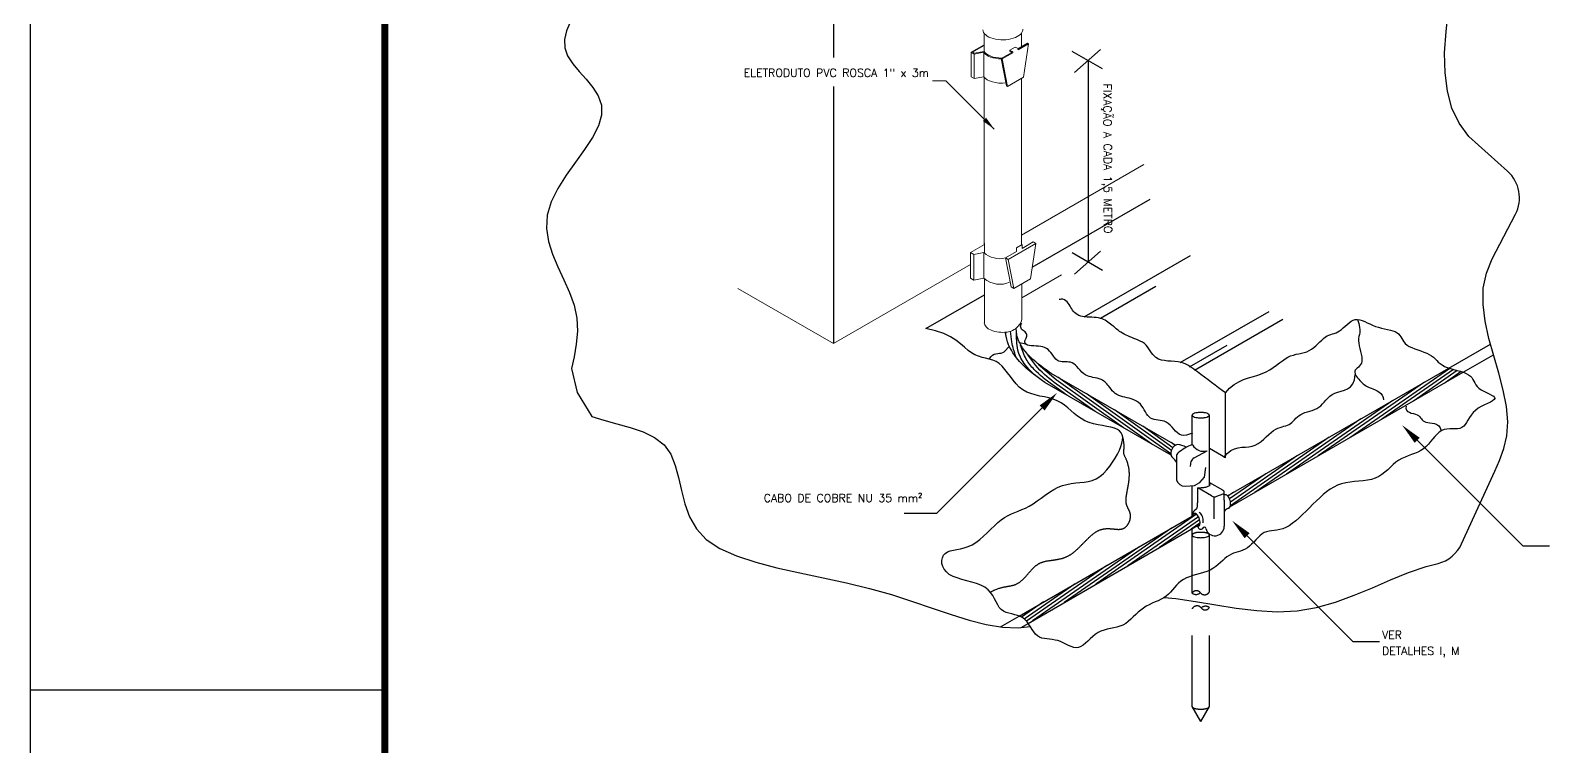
# Model space of a CAD drawing. Header units: millimetres. Extents: x 4236 to 4463, y 1839 to 1973.
# Drawn here: x 4326.73 to 4348.16, y 1867.25 to 1877.32 of the extents above; entities that cross this region are included whole.
import ezdxf
from ezdxf.enums import TextEntityAlignment as Align

# ---------------------------------------------------------------- set-up
doc = ezdxf.new("R2010")
doc.units = ezdxf.units.MM
doc.linetypes.add('DASHED2', pattern=[9.525, 6.35, -3.175])
doc.linetypes.add('DASHEDX2', pattern=[1.5, 1, -0.5])
doc.layers.get('0').update_dxf_attribs({"lineweight": 25})
for name, color, linetype in [('C01', 1, 'Continuous'), ('C02', 42, 'Continuous'), ('C03', 7, 'Continuous')]:
    doc.layers.add(name, color=color, linetype=linetype)
doc.styles.add('80CL', font='romans.shx', dxfattribs={"height": 2})

msp = doc.modelspace()

# ---------------------------------------------------------------- linework, layer by layer
for p, q in [((4326.731, 1838.676), (4326.731, 1897.427)), ((4326.731, 1868.051), (4331.71, 1868.051))]:
    msp.add_line(p, q)
at = {"const_width": 0.0996}
msp.add_lwpolyline([(4331.71, 1840.07), (4331.71, 1896.033), (4408.983, 1896.033), (4408.983, 1840.07)], close=True, dxfattribs=at)
at = {"layer": 'C01'}
for p, q in [((4341.796, 1876.784), (4341.372, 1877.028)), ((4341.769, 1877.054), (4341.402, 1876.731)), ((4341.594, 1876.9), (4341.594, 1874.067)), ((4341.796, 1873.95), (4341.372, 1874.195)), ((4341.769, 1874.221), (4341.402, 1873.897)), ((4341.54, 1873.296), (4343.036, 1874.16)), ((4341.768, 1873.276), (4342.547, 1873.726)), ((4342.891, 1872.652), (4344.138, 1873.372)), ((4343.092, 1872.548), (4344.331, 1873.263)), ((4343.022, 1872.593), (4343.551, 1872.899)), ((4341.144, 1872.411), (4340.894, 1872.626)), ((4342.094, 1871.736), (4341.144, 1872.411)), ((4342.491, 1871.507), (4341.169, 1872.446)), ((4346.677, 1872.572), (4345.275, 1871.597)), ((4346.73, 1872.556), (4345.721, 1871.855)), ((4346.784, 1872.541), (4346.167, 1872.112)), ((4346.838, 1872.526), (4346.613, 1872.37)), ((4341.298, 1872.195), (4341.094, 1872.34)), ((4341.696, 1871.966), (4341.119, 1872.375)), ((4342.758, 1871.37), (4341.567, 1872.216)), ((4346.323, 1872.378), (4344.829, 1871.34)), ((4342.766, 1871.417), (4341.964, 1871.987)), ((4345.877, 1872.121), (4344.382, 1871.082)), ((4346.201, 1872.136), (4346.167, 1872.112)), ((4342.786, 1871.456), (4342.362, 1871.757)), ((4345.43, 1871.863), (4343.936, 1870.824)), ((4344.984, 1871.605), (4343.594, 1870.639)), ((4342.817, 1871.487), (4342.76, 1871.527)), ((4344.538, 1871.348), (4343.595, 1870.692)), ((4344.092, 1871.09), (4343.582, 1870.736)), ((4343.645, 1870.832), (4343.56, 1870.773)), ((4343.12, 1870.52), (4341.705, 1869.536)), ((4343.147, 1870.486), (4342.151, 1869.794)), ((4342.766, 1870.326), (4341.259, 1869.278)), ((4343.162, 1870.444), (4342.597, 1870.051)), ((4343.167, 1870.395), (4343.044, 1870.309)), ((4342.307, 1870.059), (4340.812, 1869.021)), ((4341.86, 1869.802), (4340.728, 1869.015)), ((4341.414, 1869.544), (4340.698, 1869.046)), ((4340.968, 1869.287), (4340.66, 1869.073))]:
    msp.add_line(p, q, dxfattribs=at)
at = {"layer": 'C01', "linetype": 'DASHED2'}
for p, q in [((4346.666, 1872.576), (4347.25, 1872.913)), ((4346.867, 1872.516), (4347.291, 1872.761)), ((4340.364, 1868.938), (4340.625, 1869.089)), ((4340.652, 1868.928), (4340.752, 1868.986))]:
    msp.add_line(p, q, dxfattribs=at)
at = {"layer": 'C01', "linetype": 'DASHEDX2'}
for p, q in [((4343.057, 1869.412), (4343.057, 1870.228)), ((4343.3, 1869.431), (4343.3, 1870.228)), ((4343.057, 1867.817), (4343.057, 1869.19)), ((4343.3, 1867.817), (4343.3, 1869.209)), ((4343.178, 1867.607), (4343.057, 1867.817)), ((4343.178, 1867.607), (4343.3, 1867.817))]:
    msp.add_line(p, q, dxfattribs=at)
at = {"layer": 'C01'}
msp.add_lwpolyline([(4342.666, 1869.351), (4342.83, 1869.335), (4343.106, 1869.294), (4343.389, 1869.246), (4343.676, 1869.2), (4343.965, 1869.165), (4344.251, 1869.15), (4344.532, 1869.163), (4344.806, 1869.21), (4345.073, 1869.286), (4345.334, 1869.381), (4345.59, 1869.487), (4345.844, 1869.596), (4346.096, 1869.699), (4346.348, 1869.786), (4346.513, 1869.828, 0.227235), (4346.845, 1870.105), (4347.311, 1871.124), (4347.378, 1871.277), (4347.438, 1871.443), (4347.481, 1871.624), (4347.495, 1871.822), (4347.476, 1872.036), (4347.43, 1872.264), (4347.366, 1872.502), (4347.295, 1872.746), (4347.228, 1872.992), (4347.175, 1873.235), (4347.145, 1873.471), (4347.149, 1873.697), (4347.194, 1873.91), (4347.272, 1874.111), (4347.6, 1874.739, 0.342423), (4347.49, 1875.343), (4346.948, 1875.83), (4346.809, 1876.018), (4346.709, 1876.231), (4346.644, 1876.468), (4346.611, 1876.727), (4346.606, 1877.008), (4346.626, 1877.309), (4346.66, 1877.626)], format="xyb", dxfattribs=at)
for points in [[(4334.318, 1877.45), (4334.266, 1877.318), (4334.236, 1877.194), (4334.239, 1877.077), (4334.28, 1876.965), (4334.353, 1876.856), (4334.444, 1876.747), (4334.541, 1876.637), (4334.633, 1876.523), (4334.708, 1876.402), (4334.754, 1876.273), (4334.758, 1876.134), (4334.714, 1875.982), (4334.629, 1875.819), (4334.516, 1875.648), (4334.39, 1875.469), (4334.261, 1875.286), (4334.143, 1875.099), (4334.05, 1874.911), (4333.994, 1874.724), (4333.983, 1874.539), (4334.012, 1874.357), (4334.069, 1874.176), (4334.144, 1873.997), (4334.227, 1873.817), (4334.306, 1873.638), (4334.37, 1873.458), (4334.41, 1873.276), (4334.418, 1873.094), (4334.402, 1872.912), (4334.371, 1872.736), (4334.336, 1872.568)], [(4334.336, 1872.568), (4334.415, 1872.23), (4334.621, 1871.895), (4334.789, 1871.843), (4334.973, 1871.794), (4335.161, 1871.742), (4335.341, 1871.679), (4335.503, 1871.6), (4335.635, 1871.496), (4335.729, 1871.364), (4335.793, 1871.208), (4335.839, 1871.035), (4335.88, 1870.852), (4335.928, 1870.667), (4335.993, 1870.486), (4336.089, 1870.317), (4336.228, 1870.167), (4336.417, 1870.04), (4336.652, 1869.934), (4336.923, 1869.845), (4337.222, 1869.767), (4337.541, 1869.696), (4337.87, 1869.627), (4338.2, 1869.556), (4338.523, 1869.478), (4338.832, 1869.39), (4339.125, 1869.295), (4339.404, 1869.2), (4339.67, 1869.111), (4339.923, 1869.033), (4340.163, 1868.972), (4340.393, 1868.933), (4340.613, 1868.924), (4340.782, 1868.942)]]:
    msp.add_lwpolyline(points, dxfattribs=at)
at = {"layer": 'C01', "linetype": 'DASHEDX2'}
for points in [[(4343.057, 1870.228, -0.236645), (4343.063, 1870.24, -0.085557), (4343.092, 1870.255, -0.043156), (4343.129, 1870.263, -0.031861), (4343.178, 1870.266, -0.031861), (4343.228, 1870.263, -0.043156), (4343.264, 1870.255, -0.085557), (4343.294, 1870.24, -0.236645), (4343.3, 1870.228)], [(4343.057, 1867.817, 0.236645), (4343.063, 1867.806, 0.085557), (4343.092, 1867.791, 0.043156), (4343.129, 1867.783, 0.031861), (4343.178, 1867.78, 0.031861), (4343.228, 1867.783, 0.043156), (4343.264, 1867.791, 0.085557), (4343.294, 1867.806, 0.236645), (4343.3, 1867.817, 0.236645)]]:
    msp.add_lwpolyline(points, format="xyb", dxfattribs=at)
for centre, radius, start, end in [((4343.117, 1869.376), 0.0697, 37.1382, 149.2376), ((4343.111, 1869.482), 0.0889, 232.6344, 313.7414), ((4343.232, 1869.463), 0.0751, 217.1382, 334.3722), ((4343.125, 1869.157), 0.0751, 37.1382, 154.3722), ((4343.246, 1869.138), 0.0889, 52.6344, 133.7414), ((4343.24, 1869.245), 0.0697, 217.1382, 329.2376)]:
    msp.add_arc(centre, radius, start, end, dxfattribs=at)
at = {"layer": 'C01'}
msp.add_open_spline([(4340.44, 1873.045), (4340.44, 1873.057), (4340.44, 1873.068), (4340.44, 1873.08)], degree=3, dxfattribs=at)
msp.add_open_spline([(4340.579, 1872.734), (4340.557, 1872.804), (4340.521, 1872.921), (4340.508, 1873.044), (4340.506, 1873.093)], degree=3, knots=[0, 0, 0, 0, 0.145363, 0.2448986, 0.2448986, 0.2448986, 0.2448986], dxfattribs=at)
for points in [[(4340.854, 1872.471), (4340.733, 1872.594), (4340.617, 1872.796), (4340.589, 1873.061)], [(4341.094, 1872.34), (4340.836, 1872.556), (4340.726, 1872.702), (4340.645, 1872.899)], [(4341.119, 1872.375), (4340.859, 1872.611), (4340.75, 1872.764)]]:
    msp.add_spline(points, degree=3, dxfattribs=at)
at = {"layer": 'C02', "lineweight": 0}
for p, q in [((4340.133, 1877.283), (4340.133, 1877.027)), ((4340.661, 1877.289), (4340.661, 1877.095)), ((4340.133, 1876.664), (4340.133, 1874.311)), ((4340.661, 1876.651), (4340.661, 1874.309)), ((4340.137, 1874.331), (4340.137, 1874.194)), ((4340.137, 1873.834), (4340.137, 1873.212)), ((4340.664, 1873.762), (4340.664, 1873.287))]:
    msp.add_line(p, q, dxfattribs=at)
at = {"layer": 'C02', "lineweight": 0, "ltscale": 1.6}
for p, q in [((4339.595, 1876.615), (4339.408, 1876.615)), ((4340.275, 1875.936), (4339.595, 1876.615))]:
    msp.add_line(p, q, dxfattribs=at)
at = {"layer": 'C02'}
for p, q in [((4340.81, 1873.995), (4342.466, 1874.952)), ((4339.312, 1873.131), (4340.137, 1873.607)), ((4340.717, 1872.914), (4340.634, 1872.931)), ((4342.823, 1871.491), (4341.074, 1872.501)), ((4343.554, 1870.78), (4346.666, 1872.576)), ((4343.588, 1870.623), (4346.867, 1872.516)), ((4342.761, 1871.351), (4340.988, 1872.374)), ((4343.526, 1871.314), (4343.526, 1872.226)), ((4339.463, 1870.53), (4340.948, 1872.015)), ((4343.057, 1871.497), (4343.057, 1871.913)), ((4343.3, 1870.925), (4343.3, 1871.913)), ((4347.705, 1870.076), (4346.22, 1871.56)), ((4342.836, 1871.329), (4342.836, 1871)), ((4343.085, 1871.315), (4343.269, 1871.412)), ((4343.526, 1871.314), (4343.3, 1871.445)), ((4343.036, 1871.194), (4343.044, 1871.266)), ((4343.057, 1870.493), (4343.057, 1870.923)), ((4343.133, 1870.892), (4343.133, 1870.679)), ((4343.328, 1870.78), (4343.136, 1870.892)), ((4343.486, 1870.857), (4343.305, 1870.961)), ((4343.364, 1870.767), (4343.364, 1870.458)), ((4343.406, 1870.774), (4343.495, 1870.807)), ((4343.508, 1870.718), (4343.508, 1870.825)), ((4343.508, 1870.718), (4343.508, 1870.351)), ((4339.463, 1870.53), (4339.012, 1870.53)), ((4340.625, 1869.089), (4343.113, 1870.525)), ((4340.752, 1868.986), (4343.165, 1870.379)), ((4343.057, 1870.228), (4343.057, 1870.317)), ((4345.315, 1868.733), (4343.83, 1870.217)), ((4347.705, 1870.076), (4348.08, 1870.076)), ((4345.315, 1868.733), (4345.69, 1868.733))]:
    msp.add_line(p, q, dxfattribs=at)
for points in [[(4343.526, 1872.226), (4343.584, 1872.293), (4343.647, 1872.344), (4343.713, 1872.384), (4343.781, 1872.414), (4343.849, 1872.438), (4343.917, 1872.458), (4343.982, 1872.477), (4344.043, 1872.499), (4344.099, 1872.524), (4344.151, 1872.553), (4344.198, 1872.585), (4344.243, 1872.617), (4344.285, 1872.649), (4344.325, 1872.679), (4344.364, 1872.706), (4344.403, 1872.728), (4344.441, 1872.746), (4344.48, 1872.759), (4344.519, 1872.769), (4344.558, 1872.777), (4344.595, 1872.785), (4344.632, 1872.794), (4344.668, 1872.806), (4344.702, 1872.821), (4344.734, 1872.84), (4344.765, 1872.864), (4344.795, 1872.89), (4344.824, 1872.917), (4344.851, 1872.944), (4344.878, 1872.97), (4344.904, 1872.993), (4344.93, 1873.013), (4344.955, 1873.028), (4344.98, 1873.039), (4345.005, 1873.048), (4345.029, 1873.056), (4345.054, 1873.063), (4345.079, 1873.072), (4345.104, 1873.083), (4345.129, 1873.098), (4345.155, 1873.118), (4345.181, 1873.141), (4345.207, 1873.166), (4345.234, 1873.19), (4345.262, 1873.214), (4345.29, 1873.234), (4345.32, 1873.249), (4345.35, 1873.258), (4345.381, 1873.26), (4345.414, 1873.255), (4345.447, 1873.245), (4345.482, 1873.23), (4345.518, 1873.214), (4345.555, 1873.196), (4345.594, 1873.178), (4345.635, 1873.162), (4345.677, 1873.149), (4345.72, 1873.138), (4345.762, 1873.128), (4345.804, 1873.119), (4345.843, 1873.11), (4345.879, 1873.1), (4345.911, 1873.088), (4345.938, 1873.073), (4345.959, 1873.056), (4345.976, 1873.036), (4345.99, 1873.014), (4346.003, 1872.99), (4346.017, 1872.966), (4346.032, 1872.943), (4346.052, 1872.92), (4346.077, 1872.899), (4346.108, 1872.88), (4346.145, 1872.863), (4346.185, 1872.847), (4346.228, 1872.832), (4346.271, 1872.817), (4346.314, 1872.801), (4346.354, 1872.785), (4346.39, 1872.767), (4346.421, 1872.748), (4346.447, 1872.727), (4346.471, 1872.705), (4346.494, 1872.682), (4346.517, 1872.66), (4346.542, 1872.639), (4346.571, 1872.619), (4346.604, 1872.6), (4346.643, 1872.584), (4346.686, 1872.569), (4346.732, 1872.556), (4346.78, 1872.543), (4346.826, 1872.53), (4346.87, 1872.516), (4346.909, 1872.5), (4346.942, 1872.483), (4346.968, 1872.463), (4346.987, 1872.441), (4347.003, 1872.417), (4347.016, 1872.392), (4347.03, 1872.367), (4347.045, 1872.342), (4347.064, 1872.318), (4347.088, 1872.294), (4347.119, 1872.272), (4347.156, 1872.252), (4347.194, 1872.233), (4347.231, 1872.214), (4347.264, 1872.197), (4347.291, 1872.181), (4347.308, 1872.164), (4347.312, 1872.148), (4347.303, 1872.132), (4347.28, 1872.116), (4347.248, 1872.098), (4347.209, 1872.079), (4347.165, 1872.059), (4347.121, 1872.036), (4347.077, 1872.01), (4347.038, 1871.981), (4347.005, 1871.949), (4346.978, 1871.914), (4346.955, 1871.879), (4346.934, 1871.844), (4346.915, 1871.811), (4346.895, 1871.782), (4346.874, 1871.757), (4346.849, 1871.739), (4346.821, 1871.728), (4346.788, 1871.722), (4346.752, 1871.72), (4346.715, 1871.72), (4346.677, 1871.72), (4346.638, 1871.717), (4346.6, 1871.71), (4346.564, 1871.696), (4346.531, 1871.675), (4346.499, 1871.647), (4346.469, 1871.615), (4346.439, 1871.579), (4346.409, 1871.542), (4346.377, 1871.505), (4346.344, 1871.471), (4346.308, 1871.44), (4346.269, 1871.415), (4346.228, 1871.394), (4346.184, 1871.375), (4346.139, 1871.359), (4346.094, 1871.342), (4346.049, 1871.324), (4346.005, 1871.304), (4345.963, 1871.28), (4345.922, 1871.251), (4345.883, 1871.218), (4345.845, 1871.183), (4345.806, 1871.147), (4345.767, 1871.112), (4345.725, 1871.079), (4345.68, 1871.051), (4345.631, 1871.027), (4345.578, 1871.01), (4345.522, 1870.999), (4345.462, 1870.991), (4345.401, 1870.985), (4345.339, 1870.98), (4345.277, 1870.973), (4345.216, 1870.963), (4345.158, 1870.949), (4345.102, 1870.929), (4345.048, 1870.902), (4344.997, 1870.871), (4344.947, 1870.836), (4344.899, 1870.796), (4344.851, 1870.753), (4344.803, 1870.708), (4344.755, 1870.661), (4344.707, 1870.612), (4344.658, 1870.564), (4344.609, 1870.516), (4344.561, 1870.47), (4344.513, 1870.428), (4344.465, 1870.391), (4344.419, 1870.359), (4344.374, 1870.333), (4344.331, 1870.316), (4344.289, 1870.304), (4344.249, 1870.297), (4344.211, 1870.292), (4344.174, 1870.288), (4344.138, 1870.283), (4344.104, 1870.275), (4344.071, 1870.262), (4344.04, 1870.243), (4344.01, 1870.219), (4343.98, 1870.191), (4343.951, 1870.161), (4343.922, 1870.13), (4343.893, 1870.1), (4343.863, 1870.072), (4343.833, 1870.049), (4343.802, 1870.03), (4343.77, 1870.015), (4343.737, 1870.003), (4343.705, 1869.993), (4343.672, 1869.983), (4343.639, 1869.972), (4343.608, 1869.958), (4343.576, 1869.942), (4343.546, 1869.921), (4343.516, 1869.897), (4343.486, 1869.87), (4343.455, 1869.841), (4343.422, 1869.813), (4343.388, 1869.785), (4343.35, 1869.759), (4343.309, 1869.736), (4343.265, 1869.716), (4343.217, 1869.699), (4343.168, 1869.685), (4343.118, 1869.671), (4343.069, 1869.657), (4343.021, 1869.642), (4342.976, 1869.625), (4342.935, 1869.604), (4342.899, 1869.579), (4342.866, 1869.551), (4342.837, 1869.521), (4342.809, 1869.489), (4342.782, 1869.457), (4342.754, 1869.426), (4342.725, 1869.396), (4342.693, 1869.369), (4342.658, 1869.345), (4342.62, 1869.324), (4342.58, 1869.305), (4342.538, 1869.287), (4342.496, 1869.268), (4342.454, 1869.248), (4342.412, 1869.227), (4342.373, 1869.202), (4342.335, 1869.173), (4342.299, 1869.142), (4342.264, 1869.109), (4342.23, 1869.076), (4342.195, 1869.043), (4342.16, 1869.013), (4342.123, 1868.986), (4342.084, 1868.963), (4342.043, 1868.946), (4341.999, 1868.933), (4341.955, 1868.922), (4341.91, 1868.913), (4341.864, 1868.903), (4341.82, 1868.891), (4341.776, 1868.876), (4341.735, 1868.857), (4341.696, 1868.831), (4341.66, 1868.801), (4341.625, 1868.769), (4341.591, 1868.737), (4341.559, 1868.707), (4341.526, 1868.68), (4341.494, 1868.659), (4341.461, 1868.647), (4341.427, 1868.643), (4341.392, 1868.648), (4341.356, 1868.659), (4341.32, 1868.675), (4341.283, 1868.693), (4341.245, 1868.711), (4341.207, 1868.729), (4341.169, 1868.743), (4341.13, 1868.752), (4341.091, 1868.759), (4341.053, 1868.763), (4341.016, 1868.767), (4340.98, 1868.772), (4340.945, 1868.78), (4340.913, 1868.792), (4340.884, 1868.81), (4340.857, 1868.835), (4340.833, 1868.865), (4340.809, 1868.899), (4340.786, 1868.935), (4340.762, 1868.971), (4340.737, 1869.006), (4340.709, 1869.037), (4340.677, 1869.063), (4340.642, 1869.082), (4340.603, 1869.097), (4340.563, 1869.108), (4340.522, 1869.118), (4340.481, 1869.128), (4340.442, 1869.141), (4340.406, 1869.157), (4340.375, 1869.18), (4340.347, 1869.211), (4340.324, 1869.247), (4340.302, 1869.288), (4340.279, 1869.332), (4340.254, 1869.376), (4340.224, 1869.419), (4340.188, 1869.459), (4340.143, 1869.494), (4340.089, 1869.523), (4340.027, 1869.546), (4339.96, 1869.567), (4339.891, 1869.586), (4339.822, 1869.604), (4339.756, 1869.624), (4339.696, 1869.647), (4339.644, 1869.675), (4339.603, 1869.709), (4339.572, 1869.747), (4339.552, 1869.788), (4339.541, 1869.829), (4339.54, 1869.87), (4339.547, 1869.909), (4339.563, 1869.943), (4339.587, 1869.97), (4339.619, 1869.991), (4339.657, 1870.005), (4339.701, 1870.016), (4339.749, 1870.026), (4339.801, 1870.036), (4339.855, 1870.048), (4339.91, 1870.066), (4339.965, 1870.091), (4340.019, 1870.125), (4340.073, 1870.166), (4340.125, 1870.212), (4340.176, 1870.261), (4340.227, 1870.311), (4340.277, 1870.359), (4340.326, 1870.404), (4340.375, 1870.444), (4340.422, 1870.476), (4340.47, 1870.503), (4340.517, 1870.525), (4340.565, 1870.545), (4340.614, 1870.564), (4340.663, 1870.585), (4340.714, 1870.608), (4340.766, 1870.636), (4340.821, 1870.669), (4340.877, 1870.707), (4340.934, 1870.748), (4340.993, 1870.789), (4341.053, 1870.829), (4341.114, 1870.867), (4341.175, 1870.899), (4341.236, 1870.924), (4341.298, 1870.941), (4341.359, 1870.953), (4341.42, 1870.96), (4341.479, 1870.965), (4341.538, 1870.972), (4341.596, 1870.982), (4341.652, 1870.997), (4341.707, 1871.02), (4341.759, 1871.053), (4341.809, 1871.095), (4341.856, 1871.143), (4341.9, 1871.196), (4341.94, 1871.252), (4341.976, 1871.31), (4342.008, 1871.367), (4342.034, 1871.422), (4342.055, 1871.474), (4342.071, 1871.521), (4342.08, 1871.564), (4342.081, 1871.603), (4342.075, 1871.637), (4342.061, 1871.667), (4342.038, 1871.693), (4342.006, 1871.714), (4341.964, 1871.731), (4341.913, 1871.744), (4341.857, 1871.755), (4341.796, 1871.767), (4341.734, 1871.779), (4341.67, 1871.793), (4341.608, 1871.811), (4341.55, 1871.835), (4341.496, 1871.865), (4341.447, 1871.9), (4341.4, 1871.937), (4341.354, 1871.977), (4341.309, 1872.016), (4341.263, 1872.054), (4341.214, 1872.088), (4341.162, 1872.116), (4341.105, 1872.138), (4341.044, 1872.156), (4340.981, 1872.17), (4340.917, 1872.183), (4340.853, 1872.198), (4340.791, 1872.216), (4340.732, 1872.239), (4340.677, 1872.269), (4340.628, 1872.308), (4340.583, 1872.354), (4340.541, 1872.404), (4340.502, 1872.457), (4340.464, 1872.509), (4340.426, 1872.558), (4340.387, 1872.603), (4340.346, 1872.639), (4340.302, 1872.667), (4340.255, 1872.687), (4340.206, 1872.702), (4340.155, 1872.714), (4340.105, 1872.726), (4340.054, 1872.741), (4340.003, 1872.761), (4339.954, 1872.789), (4339.907, 1872.825), (4339.857, 1872.869), (4339.802, 1872.917), (4339.738, 1872.968), (4339.661, 1873.017), (4339.567, 1873.062), (4339.452, 1873.101), (4339.312, 1873.131)], [(4345.381, 1873.26), (4345.4, 1873.201), (4345.41, 1873.152), (4345.414, 1873.112), (4345.412, 1873.077), (4345.407, 1873.047), (4345.401, 1873.018), (4345.396, 1872.99), (4345.395, 1872.96), (4345.398, 1872.926), (4345.404, 1872.889), (4345.413, 1872.851), (4345.423, 1872.811), (4345.433, 1872.773), (4345.44, 1872.736), (4345.444, 1872.702), (4345.443, 1872.671), (4345.436, 1872.646), (4345.424, 1872.624), (4345.409, 1872.606), (4345.393, 1872.59), (4345.376, 1872.575), (4345.361, 1872.562), (4345.35, 1872.548), (4345.343, 1872.533), (4345.342, 1872.516), (4345.346, 1872.497), (4345.355, 1872.478), (4345.367, 1872.458), (4345.382, 1872.438), (4345.398, 1872.418), (4345.415, 1872.4), (4345.432, 1872.383), (4345.447, 1872.368), (4345.462, 1872.355), (4345.477, 1872.343), (4345.492, 1872.332), (4345.508, 1872.322), (4345.527, 1872.312), (4345.547, 1872.302), (4345.571, 1872.292), (4345.598, 1872.282), (4345.627, 1872.27), (4345.656, 1872.256), (4345.683, 1872.24), (4345.708, 1872.219), (4345.728, 1872.194), (4345.741, 1872.164), (4345.745, 1872.127)], [(4340.206, 1872.702), (4340.226, 1872.734), (4340.249, 1872.756), (4340.274, 1872.769), (4340.299, 1872.777), (4340.325, 1872.782), (4340.351, 1872.784), (4340.375, 1872.787), (4340.397, 1872.793), (4340.417, 1872.803), (4340.488, 1872.882)], [(4343.502, 1871.316), (4343.551, 1871.376), (4343.601, 1871.417), (4343.652, 1871.442), (4343.704, 1871.456), (4343.755, 1871.462), (4343.805, 1871.464), (4343.854, 1871.467), (4343.9, 1871.476), (4343.945, 1871.492), (4343.986, 1871.515), (4344.026, 1871.544), (4344.063, 1871.575), (4344.099, 1871.608), (4344.134, 1871.641), (4344.167, 1871.671), (4344.2, 1871.696), (4344.231, 1871.716), (4344.262, 1871.731), (4344.292, 1871.741), (4344.321, 1871.75), (4344.348, 1871.757), (4344.374, 1871.763), (4344.398, 1871.771), (4344.42, 1871.782), (4344.441, 1871.795), (4344.46, 1871.812), (4344.479, 1871.83), (4344.497, 1871.85), (4344.516, 1871.87), (4344.537, 1871.89), (4344.559, 1871.908), (4344.584, 1871.924), (4344.613, 1871.937), (4344.643, 1871.949), (4344.676, 1871.959), (4344.709, 1871.969), (4344.743, 1871.979), (4344.776, 1871.991), (4344.808, 1872.006), (4344.837, 1872.024), (4344.864, 1872.046), (4344.889, 1872.071), (4344.913, 1872.098), (4344.937, 1872.126), (4344.963, 1872.153), (4344.992, 1872.179), (4345.024, 1872.202), (4345.062, 1872.221), (4345.104, 1872.236), (4345.15, 1872.249), (4345.197, 1872.264), (4345.242, 1872.284), (4345.282, 1872.312), (4345.314, 1872.353), (4345.337, 1872.41), (4345.348, 1872.486)], [(4346.064, 1872.042), (4346.061, 1872.01), (4346.069, 1871.985), (4346.086, 1871.967), (4346.11, 1871.954), (4346.137, 1871.944), (4346.166, 1871.936), (4346.194, 1871.928), (4346.219, 1871.919), (4346.239, 1871.907), (4346.254, 1871.893), (4346.267, 1871.878), (4346.279, 1871.863), (4346.291, 1871.848), (4346.304, 1871.834), (4346.321, 1871.823), (4346.342, 1871.815), (4346.369, 1871.81), (4346.399, 1871.807), (4346.432, 1871.803), (4346.464, 1871.796), (4346.495, 1871.784), (4346.522, 1871.765), (4346.543, 1871.735), (4346.557, 1871.692)], [(4340.22, 1869.423), (4340.238, 1869.433), (4340.254, 1869.443), (4340.27, 1869.451), (4340.284, 1869.457), (4340.297, 1869.463), (4340.31, 1869.468), (4340.322, 1869.473), (4340.333, 1869.476), (4340.343, 1869.48), (4340.353, 1869.483), (4340.363, 1869.486), (4340.372, 1869.488), (4340.38, 1869.49), (4340.389, 1869.492), (4340.397, 1869.494), (4340.405, 1869.496), (4340.413, 1869.498), (4340.421, 1869.499), (4340.429, 1869.501), (4340.437, 1869.502), (4340.444, 1869.503), (4340.452, 1869.505), (4340.46, 1869.506), (4340.467, 1869.507), (4340.475, 1869.508), (4340.482, 1869.51), (4340.489, 1869.511), (4340.496, 1869.512), (4340.504, 1869.514), (4340.511, 1869.515), (4340.518, 1869.517), (4340.524, 1869.518), (4340.531, 1869.52), (4340.538, 1869.522), (4340.545, 1869.523), (4340.551, 1869.525), (4340.558, 1869.527), (4340.564, 1869.53), (4340.57, 1869.532), (4340.577, 1869.534), (4340.583, 1869.537), (4340.589, 1869.54), (4340.595, 1869.543), (4340.601, 1869.546), (4340.607, 1869.549), (4340.612, 1869.552), (4340.618, 1869.556), (4340.624, 1869.559), (4340.629, 1869.563), (4340.635, 1869.567), (4340.64, 1869.571), (4340.645, 1869.575), (4340.651, 1869.579), (4340.656, 1869.583), (4340.661, 1869.588), (4340.666, 1869.592), (4340.671, 1869.597), (4340.676, 1869.602), (4340.681, 1869.606), (4340.686, 1869.611), (4340.691, 1869.616), (4340.696, 1869.621), (4340.701, 1869.626), (4340.706, 1869.631), (4340.71, 1869.636), (4340.715, 1869.642), (4340.72, 1869.647), (4340.724, 1869.652), (4340.729, 1869.657), (4340.734, 1869.663), (4340.738, 1869.668), (4340.743, 1869.673), (4340.748, 1869.679), (4340.752, 1869.684), (4340.757, 1869.69), (4340.761, 1869.695), (4340.766, 1869.7), (4340.771, 1869.706), (4340.775, 1869.711), (4340.78, 1869.716), (4340.784, 1869.721), (4340.789, 1869.727), (4340.794, 1869.732), (4340.798, 1869.737), (4340.803, 1869.742), (4340.808, 1869.747), (4340.812, 1869.752), (4340.817, 1869.757), (4340.822, 1869.762), (4340.827, 1869.767), (4340.832, 1869.771), (4340.837, 1869.776), (4340.841, 1869.781), (4340.846, 1869.785), (4340.851, 1869.789), (4340.856, 1869.794), (4340.862, 1869.798), (4340.867, 1869.802), (4340.872, 1869.806), (4340.877, 1869.809), (4340.882, 1869.813), (4340.888, 1869.816), (4340.893, 1869.82), (4340.899, 1869.823), (4340.904, 1869.826), (4340.91, 1869.829), (4340.916, 1869.832), (4340.921, 1869.835), (4340.927, 1869.837), (4340.933, 1869.84), (4340.939, 1869.842), (4340.945, 1869.844), (4340.951, 1869.846), (4340.957, 1869.848), (4340.963, 1869.85), (4340.969, 1869.852), (4340.975, 1869.854), (4340.982, 1869.856), (4340.988, 1869.857), (4340.994, 1869.859), (4341.001, 1869.86), (4341.007, 1869.861), (4341.014, 1869.863), (4341.02, 1869.864), (4341.027, 1869.865), (4341.033, 1869.866), (4341.04, 1869.867), (4341.047, 1869.868), (4341.054, 1869.869), (4341.06, 1869.87), (4341.067, 1869.871), (4341.074, 1869.872), (4341.081, 1869.873), (4341.088, 1869.874), (4341.094, 1869.875), (4341.101, 1869.876), (4341.108, 1869.877), (4341.115, 1869.878), (4341.122, 1869.879), (4341.129, 1869.88), (4341.136, 1869.881), (4341.143, 1869.882), (4341.15, 1869.884), (4341.157, 1869.885), (4341.164, 1869.886), (4341.171, 1869.887), (4341.178, 1869.889), (4341.185, 1869.89), (4341.192, 1869.892), (4341.199, 1869.893), (4341.207, 1869.895), (4341.214, 1869.897), (4341.221, 1869.898), (4341.228, 1869.9), (4341.235, 1869.902), (4341.242, 1869.904), (4341.249, 1869.907), (4341.256, 1869.909), (4341.263, 1869.912), (4341.27, 1869.914), (4341.277, 1869.917), (4341.284, 1869.92), (4341.291, 1869.923), (4341.298, 1869.926), (4341.305, 1869.929), (4341.311, 1869.933), (4341.318, 1869.936), (4341.325, 1869.94), (4341.332, 1869.944), (4341.339, 1869.948), (4341.346, 1869.952), (4341.352, 1869.957), (4341.359, 1869.961), (4341.366, 1869.966), (4341.373, 1869.971), (4341.379, 1869.975), (4341.386, 1869.98), (4341.392, 1869.986), (4341.399, 1869.991), (4341.406, 1869.996), (4341.412, 1870.002), (4341.419, 1870.007), (4341.425, 1870.013), (4341.432, 1870.019), (4341.438, 1870.025), (4341.445, 1870.031), (4341.451, 1870.036), (4341.457, 1870.043), (4341.464, 1870.049), (4341.47, 1870.055), (4341.477, 1870.061), (4341.483, 1870.067), (4341.489, 1870.074), (4341.496, 1870.08), (4341.502, 1870.086), (4341.508, 1870.093), (4341.514, 1870.099), (4341.521, 1870.105), (4341.527, 1870.112), (4341.533, 1870.118), (4341.539, 1870.124), (4341.546, 1870.131), (4341.552, 1870.137), (4341.558, 1870.143), (4341.564, 1870.15), (4341.57, 1870.156), (4341.576, 1870.162), (4341.583, 1870.168), (4341.589, 1870.174), (4341.595, 1870.18), (4341.601, 1870.186), (4341.607, 1870.192), (4341.613, 1870.198), (4341.619, 1870.203), (4341.625, 1870.209), (4341.631, 1870.215), (4341.637, 1870.22), (4341.644, 1870.225), (4341.65, 1870.23), (4341.656, 1870.236), (4341.662, 1870.24), (4341.668, 1870.245), (4341.674, 1870.25), (4341.68, 1870.255), (4341.686, 1870.259), (4341.692, 1870.263), (4341.698, 1870.267), (4341.704, 1870.271), (4341.71, 1870.275), (4341.716, 1870.279), (4341.722, 1870.282), (4341.728, 1870.285), (4341.734, 1870.288), (4341.74, 1870.291), (4341.746, 1870.294), (4341.752, 1870.296), (4341.758, 1870.299), (4341.764, 1870.301), (4341.77, 1870.303), (4341.776, 1870.305), (4341.782, 1870.307), (4341.788, 1870.308), (4341.794, 1870.31), (4341.8, 1870.311), (4341.806, 1870.312), (4341.811, 1870.314), (4341.817, 1870.314), (4341.823, 1870.315), (4341.829, 1870.316), (4341.835, 1870.317), (4341.841, 1870.317), (4341.847, 1870.318), (4341.852, 1870.318), (4341.858, 1870.318), (4341.864, 1870.318), (4341.87, 1870.318), (4341.875, 1870.318), (4341.881, 1870.318), (4341.887, 1870.318), (4341.892, 1870.318), (4341.898, 1870.318), (4341.903, 1870.317), (4341.909, 1870.317), (4341.915, 1870.317), (4341.92, 1870.316), (4341.925, 1870.316), (4341.931, 1870.315), (4341.936, 1870.315), (4341.942, 1870.314), (4341.947, 1870.314), (4341.952, 1870.313), (4341.957, 1870.313), (4341.963, 1870.312), (4341.968, 1870.312), (4341.973, 1870.311), (4341.978, 1870.311), (4341.983, 1870.31), (4341.988, 1870.31), (4341.993, 1870.309), (4341.998, 1870.309), (4342.003, 1870.309), (4342.008, 1870.309), (4342.012, 1870.308), (4342.017, 1870.308), (4342.022, 1870.308), (4342.026, 1870.308), (4342.031, 1870.308), (4342.035, 1870.309), (4342.04, 1870.309), (4342.044, 1870.309), (4342.048, 1870.31), (4342.053, 1870.31), (4342.057, 1870.311), (4342.061, 1870.311), (4342.065, 1870.312), (4342.069, 1870.313), (4342.073, 1870.314), (4342.077, 1870.316), (4342.081, 1870.317), (4342.085, 1870.318), (4342.088, 1870.32), (4342.092, 1870.321), (4342.096, 1870.323), (4342.099, 1870.325), (4342.103, 1870.327), (4342.106, 1870.329), (4342.109, 1870.331), (4342.113, 1870.333), (4342.116, 1870.336), (4342.119, 1870.338), (4342.122, 1870.34), (4342.125, 1870.343), (4342.128, 1870.346), (4342.131, 1870.348), (4342.134, 1870.351), (4342.137, 1870.354), (4342.139, 1870.357), (4342.142, 1870.36), (4342.144, 1870.363), (4342.147, 1870.366), (4342.149, 1870.37), (4342.152, 1870.373), (4342.154, 1870.376), (4342.156, 1870.379), (4342.158, 1870.383), (4342.16, 1870.386), (4342.162, 1870.39), (4342.164, 1870.393), (4342.166, 1870.397), (4342.168, 1870.401), (4342.17, 1870.404), (4342.171, 1870.408), (4342.173, 1870.412), (4342.175, 1870.415), (4342.176, 1870.419), (4342.178, 1870.423), (4342.179, 1870.427), (4342.18, 1870.43), (4342.181, 1870.434), (4342.182, 1870.438), (4342.184, 1870.442), (4342.184, 1870.445), (4342.185, 1870.449), (4342.186, 1870.453), (4342.187, 1870.457), (4342.188, 1870.461), (4342.188, 1870.464), (4342.189, 1870.468), (4342.189, 1870.472), (4342.19, 1870.476), (4342.19, 1870.479), (4342.19, 1870.483), (4342.191, 1870.486), (4342.191, 1870.49), (4342.191, 1870.494), (4342.191, 1870.497), (4342.191, 1870.501), (4342.191, 1870.504), (4342.19, 1870.507), (4342.19, 1870.511), (4342.19, 1870.514), (4342.189, 1870.517), (4342.189, 1870.521), (4342.188, 1870.524), (4342.188, 1870.527), (4342.187, 1870.53), (4342.186, 1870.533), (4342.186, 1870.536), (4342.185, 1870.539), (4342.184, 1870.542), (4342.183, 1870.545), (4342.182, 1870.548), (4342.181, 1870.551), (4342.18, 1870.554), (4342.179, 1870.557), (4342.178, 1870.559), (4342.176, 1870.562), (4342.175, 1870.565), (4342.174, 1870.568), (4342.173, 1870.57), (4342.171, 1870.573), (4342.17, 1870.576), (4342.169, 1870.579), (4342.167, 1870.581), (4342.166, 1870.584), (4342.165, 1870.587), (4342.163, 1870.59), (4342.162, 1870.592), (4342.16, 1870.595), (4342.159, 1870.598), (4342.158, 1870.601), (4342.156, 1870.604), (4342.155, 1870.606), (4342.153, 1870.609), (4342.152, 1870.612), (4342.151, 1870.615), (4342.149, 1870.618), (4342.148, 1870.621), (4342.147, 1870.624), (4342.145, 1870.627), (4342.144, 1870.63), (4342.143, 1870.633), (4342.142, 1870.636), (4342.141, 1870.639), (4342.139, 1870.643), (4342.138, 1870.646), (4342.137, 1870.649), (4342.136, 1870.652), (4342.135, 1870.656), (4342.134, 1870.659), (4342.134, 1870.663), (4342.133, 1870.666), (4342.132, 1870.67), (4342.131, 1870.674), (4342.131, 1870.678), (4342.13, 1870.682), (4342.129, 1870.685), (4342.129, 1870.689), (4342.129, 1870.694), (4342.128, 1870.698), (4342.128, 1870.702), (4342.128, 1870.706), (4342.128, 1870.711), (4342.128, 1870.715), (4342.128, 1870.72), (4342.128, 1870.724), (4342.128, 1870.729), (4342.128, 1870.734), (4342.129, 1870.739), (4342.129, 1870.744), (4342.129, 1870.749), (4342.13, 1870.754), (4342.13, 1870.759), (4342.131, 1870.764), (4342.132, 1870.769), (4342.133, 1870.775), (4342.133, 1870.78), (4342.134, 1870.786), (4342.135, 1870.791), (4342.136, 1870.797), (4342.137, 1870.803), (4342.138, 1870.809), (4342.139, 1870.815), (4342.14, 1870.82), (4342.141, 1870.826), (4342.142, 1870.832), (4342.143, 1870.838), (4342.145, 1870.845), (4342.146, 1870.851), (4342.147, 1870.857), (4342.148, 1870.863), (4342.149, 1870.87), (4342.15, 1870.876), (4342.152, 1870.882), (4342.153, 1870.889), (4342.154, 1870.895), (4342.155, 1870.902), (4342.156, 1870.908), (4342.158, 1870.915), (4342.159, 1870.922), (4342.16, 1870.928), (4342.161, 1870.935), (4342.162, 1870.942), (4342.163, 1870.949), (4342.164, 1870.955), (4342.165, 1870.962), (4342.166, 1870.969), (4342.167, 1870.976), (4342.168, 1870.983), (4342.169, 1870.989), (4342.17, 1870.996), (4342.171, 1871.003), (4342.171, 1871.01), (4342.172, 1871.017), (4342.173, 1871.024), (4342.173, 1871.031), (4342.174, 1871.038), (4342.174, 1871.045), (4342.174, 1871.052), (4342.175, 1871.059), (4342.175, 1871.066), (4342.175, 1871.073), (4342.175, 1871.08), (4342.175, 1871.087), (4342.175, 1871.094), (4342.175, 1871.101), (4342.174, 1871.107), (4342.174, 1871.114), (4342.173, 1871.121), (4342.173, 1871.128), (4342.172, 1871.135), (4342.171, 1871.142), (4342.171, 1871.149), (4342.17, 1871.156), (4342.169, 1871.163), (4342.167, 1871.169), (4342.166, 1871.176), (4342.165, 1871.183), (4342.164, 1871.19), (4342.162, 1871.197), (4342.16, 1871.203), (4342.159, 1871.21), (4342.157, 1871.217), (4342.155, 1871.224), (4342.153, 1871.231), (4342.151, 1871.237), (4342.149, 1871.244), (4342.147, 1871.251), (4342.144, 1871.258), (4342.142, 1871.264), (4342.139, 1871.271), (4342.137, 1871.278), (4342.134, 1871.285), (4342.131, 1871.291), (4342.128, 1871.298), (4342.125, 1871.305), (4342.122, 1871.312), (4342.119, 1871.318), (4342.116, 1871.325), (4342.113, 1871.332), (4342.109, 1871.339), (4342.106, 1871.345), (4342.103, 1871.353), (4342.1, 1871.361), (4342.098, 1871.369), (4342.096, 1871.378), (4342.096, 1871.389), (4342.096, 1871.4), (4342.097, 1871.413), (4342.099, 1871.429), (4342.1, 1871.447), (4342.101, 1871.469), (4342.1, 1871.495), (4342.097, 1871.527), (4342.092, 1871.565), (4342.083, 1871.61)], [(4342.958, 1870.917), (4343.028, 1870.92), (4343.092, 1870.926), (4343.165, 1870.969), (4343.232, 1871.042), (4343.251, 1871.176)]]:
    msp.add_lwpolyline(points, dxfattribs=at)
msp.add_lwpolyline([(4343.057, 1871.913, 0.236645), (4343.063, 1871.902, 0.085557), (4343.092, 1871.887, 0.043156), (4343.129, 1871.879, 0.031861), (4343.178, 1871.876, 0.031861), (4343.228, 1871.879, 0.043156), (4343.264, 1871.887, 0.085557), (4343.294, 1871.902, 0.236645), (4343.3, 1871.913, 0.236645), (4343.294, 1871.925, 0.085557), (4343.264, 1871.94, 0.043156), (4343.228, 1871.948, 0.031861), (4343.178, 1871.951, 0.031861), (4343.129, 1871.948, 0.043156), (4343.092, 1871.94, 0.085557), (4343.063, 1871.925, 0.236645)], format="xyb", close=True, dxfattribs=at)
for points in [[(4342.81, 1871.482, 0.057952), (4342.792, 1871.464, 0.068674), (4342.77, 1871.429, 0.068674), (4342.759, 1871.39, 0.094064), (4342.761, 1871.349, 0.032944)], [(4342.761, 1871.349, 0.023838), (4342.764, 1871.342, 0.202617)], [(4342.849, 1871.499, 0.138403), (4342.81, 1871.482, 0.080567)], [(4343.057, 1870.228, 0.236645), (4343.063, 1870.217, 0.085557), (4343.092, 1870.202, 0.043156), (4343.129, 1870.194, 0.031861), (4343.178, 1870.191, 0.031861), (4343.228, 1870.194, 0.043156), (4343.264, 1870.202, 0.085557), (4343.294, 1870.217, 0.236645), (4343.3, 1870.228)]]:
    msp.add_lwpolyline(points, format="xyb", dxfattribs=at)
for centre, radius, start, end in [((4342.822, 1871.36), 0.0608, 196.9774, 231.0902), ((4342.908, 1871.33), 0.072, 130.9727, 180.3857), ((4342.846, 1871.262), 0.237, 57.3415, 89.2302), ((4343.247, 1870.939), 0.589, 108.8716, 130.9727), ((4343.138, 1871.23), 0.101, 121.8019, 158.9528), ((4343.059, 1871.49), 0.0072, 30.6773, 108.8716), ((4343.221, 1871.586), 0.181, 210.6773, 285.5914), ((4342.685, 1871.175), 0.17, 26.0254, 54.2765), ((4342.953, 1871.041), 0.124, 199.5517, 272.0083), ((4343.136, 1871.482), 0.59, 269.6946, 270), ((4343.136, 1871.482), 0.59, 270, 277.0835), ((4343.169, 1871.214), 0.321, 277.0835, 286.6992), ((4343.219, 1871.047), 0.146, 286.6992, 305.9145), ((4343.219, 1870.842), 0.146, 54.0855, 56.4369), ((4343.293, 1870.945), 0.0197, 0, 54.0855), ((4343.293, 1870.945), 0.0197, 305.9145, 360), ((4343.006, 1870.657), 0.128, 329.4203, 9.999), ((4343.372, 1870.848), 0.0818, 237.344, 294.8225), ((4343.48, 1870.83), 0.028, 303.2736, 77.8715), ((4343.523, 1870.769), 0.0268, 105.1108, 122.2096), ((4343.523, 1870.769), 0.0268, 65.8031, 105.1108), ((4343.505, 1870.729), 0.071, 41.9471, 65.8031), ((4343.468, 1870.695), 0.122, 26.9466, 41.9471), ((4343.402, 1870.662), 0.195, 15.1108, 26.9466), ((4343.402, 1870.662), 0.195, 3.275, 15.1108), ((4343.475, 1870.666), 0.122, 348.2746, 3.275), ((4343.139, 1870.52), 0.0749, 106.98, 191.0583), ((4343.094, 1870.506), 0.0268, 105.1108, 144.4186), ((4343.094, 1870.506), 0.0268, 65.8031, 105.1108), ((4343.075, 1870.465), 0.071, 41.9471, 65.8031), ((4343.038, 1870.431), 0.122, 26.9466, 41.9471), ((4342.973, 1870.398), 0.195, 15.1108, 26.9466), ((4343.122, 1870.487), 0.071, 41.9471, 59.3362), ((4343.085, 1870.453), 0.122, 26.9466, 41.9471), ((4343.019, 1870.42), 0.195, 15.1108, 26.9466), ((4343.019, 1870.42), 0.195, 3.275, 15.1108), ((4343.58, 1870.525), 0.0796, 98.7632, 153.4195), ((4343.561, 1870.63), 0.0268, 285.1108, 324.4186), ((4343.525, 1870.656), 0.071, 324.4186, 348.2746), ((4343.142, 1870.356), 0.012, 177.0199, 336.9949), ((4343.178, 1870.348), 0.0383, 185.9772, 315.335), ((4343.095, 1870.392), 0.071, 324.4186, 348.2746), ((4342.973, 1870.398), 0.195, 3.275, 15.1108), ((4343.046, 1870.402), 0.122, 348.2746, 3.275), ((4343.227, 1870.316), 0.0229, 6.2306, 168.1912), ((4343.092, 1870.424), 0.122, 348.8072, 3.275), ((4343.377, 1870.349), 0.131, 193.6166, 0.7094)]:
    msp.add_arc(centre, radius, start, end, dxfattribs=at)
at = {"layer": 'C02', "lineweight": 0, "extrusion": (0, 0, -1)}
msp.add_ellipse((4340.511, 1873.21), major_axis=(0.143, 0.1), ratio=0.581893, start_param=0.24565, end_param=2.324059, dxfattribs=at)
at = {"layer": 'C02', "lineweight": 0}
msp.add_ellipse((4340.4, 1873.21), major_axis=(-0.264, 0.002), ratio=0.500619, start_param=0.003192, end_param=1.786125, dxfattribs=at)
at = {"layer": 'C02'}
for points in [[(4343.526, 1872.226), (4343.132, 1872.521), (4342.905, 1872.653), (4342.548, 1872.724), (4342.386, 1872.919), (4342.264, 1872.983), (4342.053, 1873.081), (4341.93, 1873.179), (4341.771, 1873.275), (4341.517, 1873.3), (4341.42, 1873.341), (4341.314, 1873.487), (4341.241, 1873.543), (4341.186, 1873.538)], [(4343.06, 1871.659), (4342.906, 1871.633), (4342.69, 1871.817), (4342.473, 1871.871), (4342.332, 1872.066), (4342.202, 1872.142), (4341.975, 1872.218), (4341.899, 1872.304), (4341.78, 1872.413), (4341.661, 1872.445), (4341.564, 1872.477), (4341.458, 1872.572), (4341.369, 1872.651), (4341.185, 1872.672), (4341.033, 1872.835), (4340.931, 1872.879), (4340.795, 1872.889), (4340.708, 1872.928), (4340.711, 1872.97), (4340.73, 1873.008), (4340.719, 1873.073), (4340.67, 1873.114), (4340.647, 1873.163), (4340.655, 1873.192), (4340.664, 1873.209)]]:
    msp.add_spline(points, degree=3, dxfattribs=at)
for points, knots in [([(4340.988, 1872.374), (4340.844, 1872.477), (4340.606, 1872.645), (4340.452, 1872.932), (4340.436, 1873.061), (4340.434, 1873.079)], [0, 0, 0, 0, 0.3515732, 0.5782548, 0.6148504, 0.6148504, 0.6148504, 0.6148504]), ([(4341.076, 1872.499), (4341.038, 1872.526), (4340.962, 1872.58), (4340.862, 1872.658), (4340.779, 1872.733), (4340.729, 1872.788), (4340.687, 1872.842), (4340.652, 1872.894), (4340.618, 1872.961), (4340.6, 1873.013), (4340.59, 1873.057), (4340.586, 1873.095), (4340.585, 1873.124), (4340.585, 1873.139)], [0, 0, 0, 0, 1.17688, 2.353759, 3.379004, 4.310533, 4.526274, 5.408991, 6.166675, 6.842957, 7.245046, 7.755096, 8.192101, 8.192101, 8.192101, 8.192101])]:
    msp.add_open_spline(points, degree=3, knots=knots, dxfattribs=at)
at = {"layer": 'C02', "lineweight": 0, "ltscale": 1.6}
msp.add_solid([(4340.161, 1876.097), (4340.115, 1876.051), (4340.275, 1875.936)], dxfattribs=at)
at = {"layer": 'C02'}
for points in [[(4340.984, 1871.98), (4340.913, 1872.05), (4341.16, 1872.228)], [(4346.184, 1871.525), (4346.255, 1871.596), (4346.008, 1871.773)], [(4343.795, 1870.182), (4343.866, 1870.253), (4343.619, 1870.43)]]:
    msp.add_solid(points, dxfattribs=at)
at = {"layer": 'C03'}
for p, q in [((4338.015, 1878.745), (4338.015, 1876.942)), ((4338.015, 1876.537), (4338.015, 1872.919))]:
    msp.add_line(p, q, dxfattribs=at)
at = {"layer": 'C03', "lineweight": 0}
for p, q in [((4340.133, 1877.123), (4339.949, 1877.016)), ((4340.133, 1877.11), (4339.97, 1877.016)), ((4340.608, 1877.064), (4340.745, 1877.144)), ((4340.611, 1877.05), (4340.759, 1877.136)), ((4340.759, 1877.136), (4340.685, 1876.665)), ((4340.759, 1877.136), (4340.745, 1877.144)), ((4339.949, 1877.016), (4339.949, 1876.673)), ((4339.993, 1876.991), (4339.949, 1877.016)), ((4339.995, 1877.002), (4339.97, 1877.016)), ((4339.993, 1876.991), (4340.127, 1877.016)), ((4339.993, 1876.991), (4339.993, 1876.647)), ((4339.995, 1877.002), (4340.132, 1877.028)), ((4340.127, 1877.016), (4340.127, 1876.673)), ((4340.374, 1876.929), (4340.523, 1877.015)), ((4340.388, 1876.922), (4340.374, 1876.929)), ((4340.374, 1876.929), (4340.448, 1876.544)), ((4340.388, 1876.922), (4340.536, 1877.007)), ((4340.388, 1876.922), (4340.462, 1876.536)), ((4340.496, 1877.047), (4340.57, 1877.09)), ((4340.527, 1877.029), (4340.496, 1877.047)), ((4340.496, 1877.03), (4340.496, 1877.047)), ((4340.523, 1877.015), (4340.496, 1877.03)), ((4340.602, 1877.072), (4340.57, 1877.09)), ((4340.611, 1877.05), (4340.611, 1877.055)), ((4339.993, 1876.647), (4339.949, 1876.673)), ((4339.993, 1876.648), (4340.127, 1876.673)), ((4340.462, 1876.536), (4340.448, 1876.544)), ((4340.462, 1876.536), (4340.685, 1876.665)), ((4340.661, 1874.446), (4342.377, 1875.437)), ((4340.473, 1874.101), (4340.862, 1874.326)), ((4340.668, 1874.259), (4340.823, 1874.349)), ((4340.862, 1874.326), (4340.784, 1873.831)), ((4340.862, 1874.326), (4340.823, 1874.349)), ((4340.137, 1874.313), (4339.943, 1874.201)), ((4339.943, 1874.201), (4339.943, 1873.84)), ((4339.989, 1874.174), (4339.943, 1874.201)), ((4339.989, 1874.174), (4340.13, 1874.2)), ((4339.989, 1874.174), (4339.989, 1873.813)), ((4340.13, 1874.2), (4340.13, 1873.84)), ((4340.434, 1874.124), (4340.59, 1874.214)), ((4340.473, 1874.101), (4340.434, 1874.124)), ((4340.434, 1874.124), (4340.512, 1873.719)), ((4340.59, 1874.268), (4340.668, 1874.313)), ((4340.59, 1874.214), (4340.59, 1874.268)), ((4340.668, 1874.259), (4340.668, 1874.313)), ((4338.015, 1872.919), (4339.943, 1874.032)), ((4340.473, 1874.101), (4340.551, 1873.696)), ((4338.015, 1872.919), (4336.671, 1873.695)), ((4339.989, 1873.813), (4339.943, 1873.84)), ((4339.989, 1873.814), (4340.13, 1873.84)), ((4340.551, 1873.696), (4340.512, 1873.719)), ((4340.551, 1873.696), (4340.784, 1873.831)), ((4340.664, 1873.565), (4341.223, 1873.887))]:
    msp.add_line(p, q, dxfattribs=at)
for centre, radius, start, end in [((4340.512, 1877.01), 0.0248, 353.8298, 50.7305), ((4340.586, 1877.053), 0.0248, 353.8298, 50.7305), ((4340.354, 1874.449), 0.335, 227.9917, 283.7563), ((4340.354, 1874.089), 0.335, 227.9917, 295.5456)]:
    msp.add_arc(centre, radius, start, end, dxfattribs=at)
at = {"layer": 'C03'}
msp.add_arc((4343.13, 1870.48), 0.071, 144.4186, 162.6096, dxfattribs=at)
at = {"layer": 'C03', "lineweight": 0}
for centre, major_axis, ratio, start_param, end_param in [((4340.396, 1877.336), (-0.281, -0.002), 0.516339, 0.016118, 3.165419), ((4340.376, 1877.059), (-0.264, 0), 0.509483, 0.329863, 1.566094), ((4340.383, 1877.069), (-0.264, 0), 0.509483, 0.313964, 1.566094), ((4340.376, 1876.717), (-0.264, 0), 0.509483, 0.329863, 1.816391)]:
    msp.add_ellipse(centre, major_axis=major_axis, ratio=ratio, start_param=start_param, end_param=end_param, dxfattribs=at)

# ---------------------------------------------------------------- texts
at = {"layer": 'C03', "style": '80CL'}
for s, p in [('ELETRODUTO PVC ROSCA 1" x 3m', (4339.359, 1876.671)), ('CABO DE COBRE NU 35 mm²', (4339.264, 1870.692))]:
    msp.add_text(s, height=0.1125, dxfattribs=at).set_placement(p, align=Align.RIGHT)
msp.add_text('FIXAÇÃO A CADA 1,5 METRO', height=0.1125, rotation=270.2354, dxfattribs=at).set_placement((4341.81, 1876.576))
for s, p in [('VER', (4345.726, 1868.824)), ('DETALHES I, M', (4345.725, 1868.599))]:
    msp.add_text(s, height=0.1125, dxfattribs=at).set_placement(p, align=Align.MIDDLE_LEFT)

doc.saveas('drawing.dxf')
